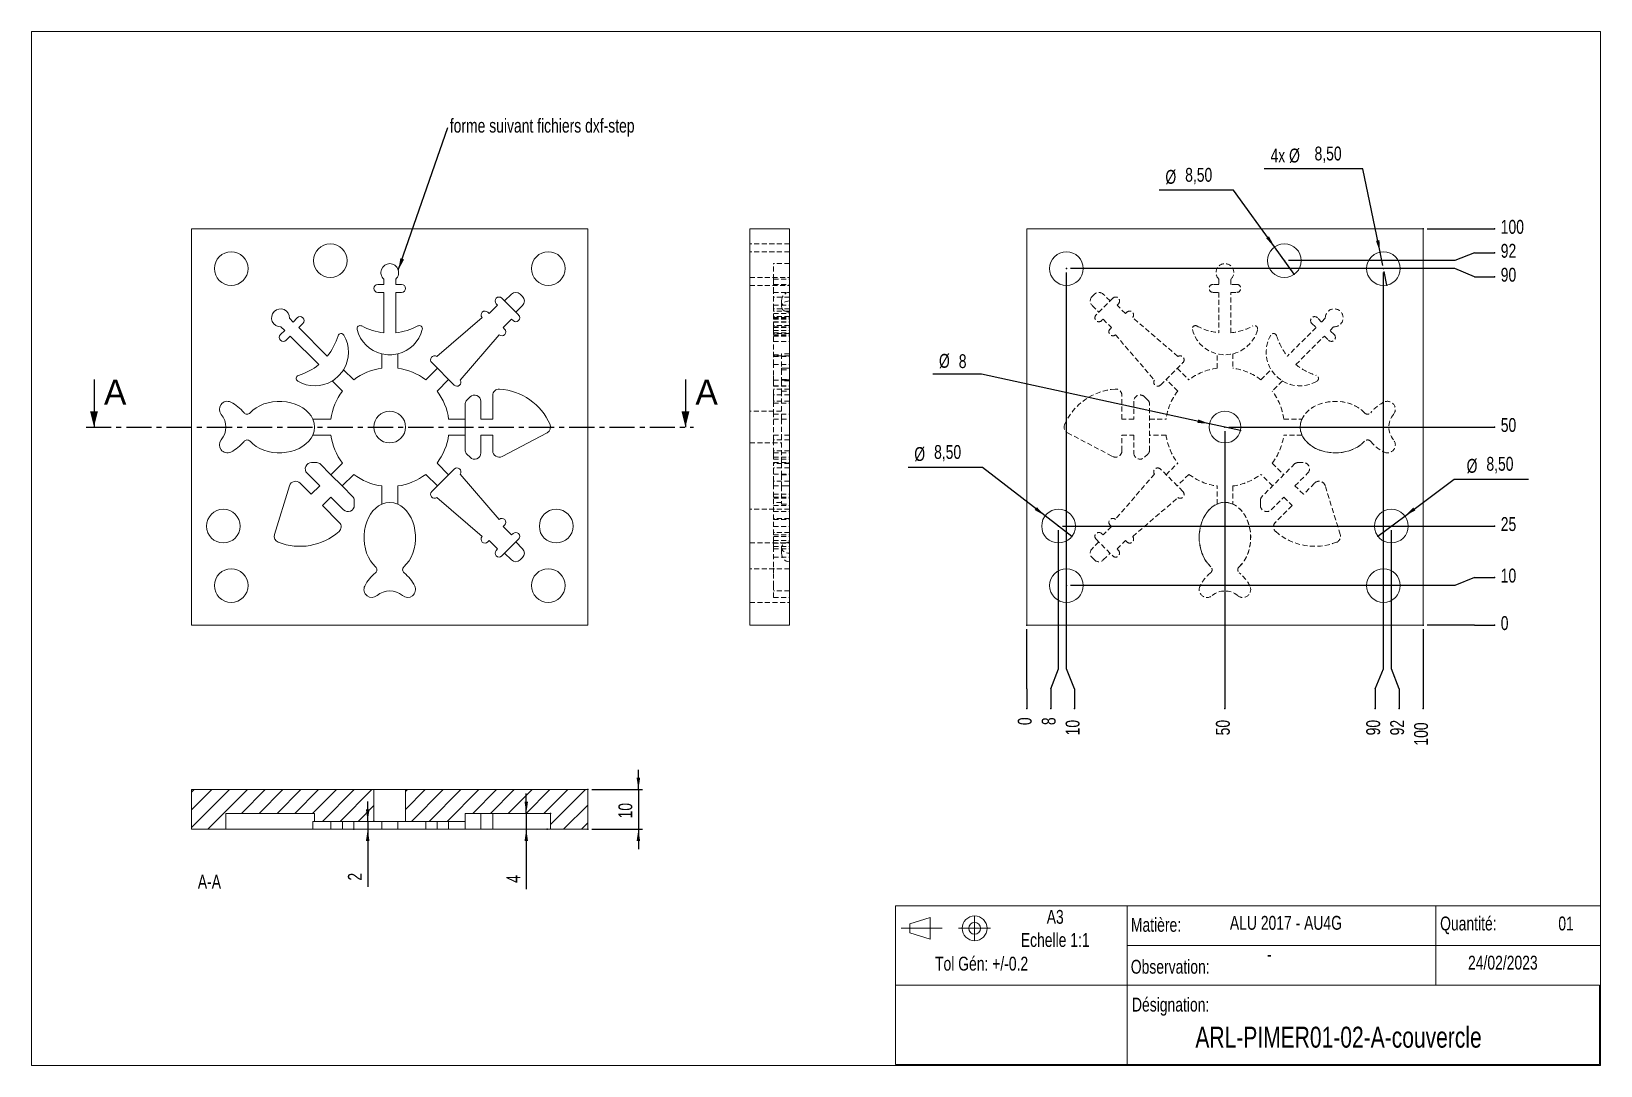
# Model space of a CAD drawing. Extents: x 12 to 408, y 18 to 279.
import ezdxf

# ---------------------------------------------------------------- set-up
doc = ezdxf.new("R2010")
doc.units = 0
doc.header["$MEASUREMENT"] = 0
doc.header["$PDSIZE"] = -1
for name, pattern in [('CENTER', [10.16, 6.35, -1.27, 1.27, -1.27]), ('CENTERX2', [20.32, 12.7, -2.54, 2.54, -2.54]), ('HIDDEN', [1.905, 1.27, -0.635])]:
    doc.linetypes.add(name, pattern=pattern)
doc.styles.add('SLDTEXTSTYLE0', font='txt', dxfattribs={"width": 0.75})
doc.dimstyles.new('SLDDIMSTYLE0', dxfattribs={"dimtxt": 6, "dimasz": 3, "dimexe": 0, "dimexo": 0.0625, "dimgap": 1.5, "dimtad": 0, "dimtih": 1, "dimtoh": 1, "dimdec": 0, "dimzin": 0, "dimdsep": 46, "dimtxsty": 'Standard', "dimsah": 1, "dimcen": 0.09, "dimadec": 0, "dimazin": 0, "dimtfac": 1, "dimtdec": 0, "dimtofl": 0, "dimtmove": 0, "dimatfit": 3, "dimfxl": 1, "dimtolj": 1, "dimtzin": 0, "dimarcsym": 0})
doc.dimstyles.new('SLDDIMSTYLE1', dxfattribs={"dimtxt": 3.5, "dimasz": 3, "dimexe": 1, "dimexo": 0.0625, "dimgap": 0.875, "dimtad": 0, "dimtih": 1, "dimtoh": 1, "dimdec": 0, "dimdsep": 46, "dimtxsty": 'Standard', "dimblk1": 'NONE', "dimblk2": 'NONE', "dimsah": 1, "dimcen": 0.09, "dimclrd": 255, "dimclre": 255, "dimclrt": 255, "dimadec": 0, "dimazin": 0, "dimtfac": 1, "dimtdec": 4, "dimtofl": 0, "dimtmove": 0, "dimatfit": 3, "dimfxl": 1, "dimtolj": 1, "dimtzin": 12, "dimarcsym": 0})
doc.dimstyles.new('SLDDIMSTYLE2', dxfattribs={"dimtxt": 3.5, "dimasz": 3, "dimexe": 1, "dimexo": 0.0625, "dimgap": 0.875, "dimtad": 0, "dimtih": 1, "dimtoh": 1, "dimzin": 12, "dimdsep": 46, "dimtxsty": 'Standard', "dimblk1": 'NONE', "dimblk2": 'NONE', "dimsah": 1, "dimcen": 0.09, "dimclrd": 255, "dimclre": 255, "dimclrt": 255, "dimadec": 0, "dimazin": 0, "dimtfac": 1, "dimtdec": 4, "dimtofl": 0, "dimtmove": 0, "dimatfit": 3, "dimfxl": 1, "dimtolj": 1, "dimtzin": 12, "dimarcsym": 0})
doc.dimstyles.new('SLDDIMSTYLE3', dxfattribs={"dimtxt": 3.5, "dimasz": 3, "dimexe": 1, "dimexo": 0.0625, "dimgap": 0.875, "dimtad": 0, "dimtih": 1, "dimtoh": 1, "dimzin": 12, "dimdsep": 46, "dimtxsty": 'Standard', "dimsah": 1, "dimcen": 0.09, "dimclrd": 255, "dimclre": 255, "dimclrt": 255, "dimadec": 0, "dimazin": 0, "dimtfac": 1, "dimtdec": 4, "dimtmove": 0, "dimatfit": 3, "dimfxl": 1, "dimtolj": 1, "dimtzin": 12, "dimarcsym": 0})
doc.dimstyles.new('SLDDIMSTYLE4', dxfattribs={"dimtxt": 3.5, "dimasz": 3, "dimexe": 1, "dimexo": 0.0625, "dimgap": 0.875, "dimtad": 0, "dimtih": 1, "dimtoh": 1, "dimzin": 12, "dimdsep": 46, "dimtxsty": 'Standard', "dimsah": 1, "dimcen": 0.09, "dimclrd": 255, "dimclre": 255, "dimclrt": 255, "dimadec": 0, "dimazin": 0, "dimtfac": 1, "dimtdec": 4, "dimtofl": 0, "dimtmove": 0, "dimatfit": 3, "dimfxl": 1, "dimtolj": 1, "dimtzin": 12, "dimarcsym": 0})

# ---------------------------------------------------------------- blocks, each defined once
blk = doc.blocks.new('*D0')
for p, q in [((263.2, 118.1), (263.2, 128.14)), ((263.2, 113.1), (263.2, 118.1)), ((263.2, 113.1), (263.2, 108.1))]:
    blk.add_line(p, q)
at = {"color": 7}
for p in [(263.2, 129.14), (263.2, 108.1)]:
    blk.add_point(p, dxfattribs=at)
at = {"color": 7, "insert": (264.47, 103.93), "char_height": 3.5, "attachment_point": 7, "rotation": 90, "style": 'SLDTEXTSTYLE0'}
blk.add_mtext('0', dxfattribs=at)
blk = doc.blocks.new('_NONE')
blk = doc.blocks.new('*D2')
for p, q in [((271.2, 118.1), (271.2, 153.14)), ((269.23, 113.1), (271.2, 118.1)), ((269.23, 113.1), (269.23, 108.1))]:
    blk.add_line(p, q)
at = {"color": 7}
for p in [(271.2, 154.14), (269.23, 108.1)]:
    blk.add_point(p, dxfattribs=at)
at = {"color": 7, "insert": (270.51, 103.93), "char_height": 3.5, "attachment_point": 7, "rotation": 90, "style": 'SLDTEXTSTYLE0'}
blk.add_mtext('8', dxfattribs=at)
blk = doc.blocks.new('*D3')
for p, q in [((273.2, 118.1), (273.2, 218.14)), ((275.27, 113.1), (273.2, 118.1)), ((275.27, 113.1), (275.27, 108.1))]:
    blk.add_line(p, q)
at = {"color": 7}
for p in [(273.2, 219.14), (275.27, 108.1)]:
    blk.add_point(p, dxfattribs=at)
at = {"color": 7, "insert": (276.55, 101.34), "char_height": 3.5, "attachment_point": 7, "rotation": 90, "style": 'SLDTEXTSTYLE0'}
blk.add_mtext('10', dxfattribs=at)
blk = doc.blocks.new('*D4')
for p, q in [((353.2, 118.1), (353.2, 218.14)), ((351.12, 113.1), (353.2, 118.1)), ((351.12, 113.1), (351.12, 108.1))]:
    blk.add_line(p, q)
at = {"color": 7}
for p in [(353.2, 219.14), (351.12, 108.1)]:
    blk.add_point(p, dxfattribs=at)
at = {"color": 7, "insert": (352.4, 101.34), "char_height": 3.5, "attachment_point": 7, "rotation": 90, "style": 'SLDTEXTSTYLE0'}
blk.add_mtext('90', dxfattribs=at)
blk = doc.blocks.new('*D5')
for p, q in [((355.2, 118.1), (355.2, 153.14)), ((357.16, 113.1), (355.2, 118.1)), ((357.16, 113.1), (357.16, 108.1))]:
    blk.add_line(p, q)
at = {"color": 7}
for p in [(355.2, 154.14), (357.16, 108.1)]:
    blk.add_point(p, dxfattribs=at)
at = {"color": 7, "insert": (358.44, 101.34), "char_height": 3.5, "attachment_point": 7, "rotation": 90, "style": 'SLDTEXTSTYLE0'}
blk.add_mtext('92', dxfattribs=at)
blk = doc.blocks.new('*D6')
blk.add_line((363.2, 128.14), (363.2, 108.1))
at = {"color": 7}
for p in [(363.2, 129.14), (363.2, 108.1)]:
    blk.add_point(p, dxfattribs=at)
at = {"color": 7, "insert": (364.47, 98.76), "char_height": 3.5, "attachment_point": 7, "rotation": 90, "style": 'SLDTEXTSTYLE0'}
blk.add_mtext('100', dxfattribs=at)
blk = doc.blocks.new('*D7')
blk.add_line((313.2, 178.14), (313.2, 108.1))
at = {"color": 7}
for p in [(313.2, 179.14), (313.2, 108.1)]:
    blk.add_point(p, dxfattribs=at)
at = {"color": 7, "insert": (314.47, 101.34), "char_height": 3.5, "attachment_point": 7, "rotation": 90, "style": 'SLDTEXTSTYLE0'}
blk.add_mtext('50', dxfattribs=at)
blk = doc.blocks.new('*D8')
for p, q in [((371.21, 129.14), (364.2, 129.14)), ((376.21, 129.14), (371.21, 129.14)), ((376.21, 129.14), (381.21, 129.14))]:
    blk.add_line(p, q)
at = {"color": 7}
for p in [(363.2, 129.14), (381.21, 129.14)]:
    blk.add_point(p, dxfattribs=at)
at = {"color": 7, "insert": (382.8, 127.87), "char_height": 3.5, "attachment_point": 7, "style": 'SLDTEXTSTYLE0'}
blk.add_mtext('0', dxfattribs=at)
blk = doc.blocks.new('*D9')
for p, q in [((371.21, 139.14), (274.2, 139.14)), ((376.21, 141.15), (371.21, 139.14)), ((376.21, 141.15), (381.21, 141.15))]:
    blk.add_line(p, q)
at = {"color": 7}
for p in [(273.2, 139.14), (381.21, 141.15)]:
    blk.add_point(p, dxfattribs=at)
at = {"color": 7, "insert": (382.8, 139.87), "char_height": 3.5, "attachment_point": 7, "style": 'SLDTEXTSTYLE0'}
blk.add_mtext('10', dxfattribs=at)
blk = doc.blocks.new('*D10')
blk.add_line((272.2, 154.14), (381.21, 154.14))
at = {"color": 7}
for p in [(271.2, 154.14), (381.21, 154.14)]:
    blk.add_point(p, dxfattribs=at)
at = {"color": 7, "insert": (382.8, 152.87), "char_height": 3.5, "attachment_point": 7, "style": 'SLDTEXTSTYLE0'}
blk.add_mtext('25', dxfattribs=at)
blk = doc.blocks.new('*D11')
for p, q in [((371.21, 219.14), (274.2, 219.14)), ((376.21, 217.07), (371.21, 219.14)), ((376.21, 217.07), (381.21, 217.07))]:
    blk.add_line(p, q)
at = {"color": 7}
for p in [(273.2, 219.14), (381.21, 217.07)]:
    blk.add_point(p, dxfattribs=at)
at = {"color": 7, "insert": (382.8, 215.79), "char_height": 3.5, "attachment_point": 7, "style": 'SLDTEXTSTYLE0'}
blk.add_mtext('90', dxfattribs=at)
blk = doc.blocks.new('*D12')
blk.add_line((364.2, 229.14), (381.21, 229.14))
at = {"color": 7}
for p in [(363.2, 229.14), (381.21, 229.14)]:
    blk.add_point(p, dxfattribs=at)
at = {"color": 7, "insert": (382.8, 227.87), "char_height": 3.5, "attachment_point": 7, "style": 'SLDTEXTSTYLE0'}
blk.add_mtext('100', dxfattribs=at)
blk = doc.blocks.new('*D13')
for p, q in [((376.21, 223.1), (371.21, 221.14)), ((376.21, 223.1), (381.21, 223.1)), ((371.21, 221.14), (329.2, 221.14))]:
    blk.add_line(p, q)
at = {"color": 7}
for p in [(381.21, 223.1), (328.2, 221.14)]:
    blk.add_point(p, dxfattribs=at)
at = {"color": 7, "insert": (382.8, 221.83), "char_height": 3.5, "attachment_point": 7, "style": 'SLDTEXTSTYLE0'}
blk.add_mtext('92', dxfattribs=at)
blk = doc.blocks.new('*D14')
blk.add_line((314.2, 179.14), (381.21, 179.14))
at = {"color": 7}
for p in [(313.2, 179.14), (381.21, 179.14)]:
    blk.add_point(p, dxfattribs=at)
at = {"color": 7, "insert": (382.8, 177.87), "char_height": 3.5, "attachment_point": 7, "style": 'SLDTEXTSTYLE0'}
blk.add_mtext('50', dxfattribs=at)
blk = doc.blocks.new('*D15')
for p, q in [((251.8, 192.47), (239.45, 192.47)), ((309.29, 179.99), (251.8, 192.47)), ((317.11, 178.29), (309.29, 179.99))]:
    blk.add_line(p, q)
at = {"color": 7}
for p in [(309.29, 179.99), (317.11, 178.29)]:
    blk.add_point(p, dxfattribs=at)
at = {"color": 255}
blk.add_solid([(309.29, 179.99), (306.45, 181.07), (306.26, 180.19)], dxfattribs=at)
at = {"color": 7, "char_height": 3.5, "attachment_point": 7, "style": 'SLDTEXTSTYLE0'}
for s, insert in [('%%c', (241.04, 193.97)), ('8', (246.03, 193.97))]:
    blk.add_mtext(s, dxfattribs=dict(at, insert=insert))
blk = doc.blocks.new('*D16')
for p, q in [((348.03, 244.28), (323.11, 244.28)), ((352.34, 223.31), (348.03, 244.28)), ((353.04, 219.89), (352.34, 223.31)), ((354.05, 214.98), (353.35, 218.4))]:
    blk.add_line(p, q)
at = {"color": 7}
for p in [(352.34, 223.31), (354.05, 214.98)]:
    blk.add_point(p, dxfattribs=at)
at = {"color": 255}
blk.add_solid([(352.34, 223.31), (352.18, 226.33), (351.3, 226.15)], dxfattribs=at)
at = {"color": 7, "char_height": 3.5, "attachment_point": 7, "style": 'SLDTEXTSTYLE0'}
for s, insert in [('4x %%c', (324.7, 245.78)), ('8,50', (335.81, 245.78))]:
    blk.add_mtext(s, dxfattribs=dict(at, insert=insert))
blk = doc.blocks.new('*D17')
for p, q in [((315.38, 238.9), (296.58, 238.9)), ((325.71, 224.59), (315.38, 238.9)), ((330.68, 217.7), (325.71, 224.59))]:
    blk.add_line(p, q)
at = {"color": 7}
for p in [(325.71, 224.59), (330.68, 217.7)]:
    blk.add_point(p, dxfattribs=at)
at = {"color": 255}
blk.add_solid([(325.71, 224.59), (324.32, 227.28), (323.59, 226.76)], dxfattribs=at)
at = {"color": 7, "char_height": 3.5, "attachment_point": 7, "style": 'SLDTEXTSTYLE0'}
for s, insert in [('%%c', (298.17, 240.4)), ('8,50', (303.16, 240.4))]:
    blk.add_mtext(s, dxfattribs=dict(at, insert=insert))
blk = doc.blocks.new('*D18')
for p, q in [((252.02, 168.96), (233.22, 168.96)), ((267.84, 156.74), (252.02, 168.96)), ((274.56, 151.54), (267.84, 156.74))]:
    blk.add_line(p, q)
at = {"color": 7}
for p in [(267.84, 156.74), (274.56, 151.54)]:
    blk.add_point(p, dxfattribs=at)
at = {"color": 255}
blk.add_solid([(267.84, 156.74), (265.74, 158.93), (265.19, 158.22)], dxfattribs=at)
at = {"color": 7, "char_height": 3.5, "attachment_point": 7, "style": 'SLDTEXTSTYLE0'}
for s, insert in [('8,50', (239.8, 170.46)), ('%%c', (234.8, 170.46))]:
    blk.add_mtext(s, dxfattribs=dict(at, insert=insert))
blk = doc.blocks.new('*D19')
for p, q in [((358.6, 156.69), (371.01, 165.97)), ((371.01, 165.97), (389.82, 165.97)), ((351.79, 151.6), (358.6, 156.69))]:
    blk.add_line(p, q)
at = {"color": 7}
for p in [(358.6, 156.69), (351.79, 151.6)]:
    blk.add_point(p, dxfattribs=at)
at = {"color": 255}
blk.add_solid([(358.6, 156.69), (361.27, 158.13), (360.73, 158.85)], dxfattribs=at)
at = {"color": 7, "char_height": 3.5, "attachment_point": 7, "style": 'SLDTEXTSTYLE0'}
for s, insert in [('%%c', (374.19, 167.47)), ('8,50', (379.18, 167.47))]:
    blk.add_mtext(s, dxfattribs=dict(at, insert=insert))
blk = doc.blocks.new('*D20')
for p, q in [((165.18, 87.65), (165.18, 92.65)), ((153.43, 87.65), (166.18, 87.65)), ((165.18, 87.65), (165.18, 77.65)), ((153.43, 77.65), (166.18, 77.65)), ((165.18, 77.65), (165.18, 72.65))]:
    blk.add_line(p, q)
at = {"color": 7}
for p in [(152.43, 87.65), (152.43, 77.65)]:
    blk.add_point(p, dxfattribs=at)
at = {"color": 255}
for points in [[(165.18, 87.65), (165.63, 90.65), (164.73, 90.65)], [(165.18, 77.65), (164.73, 74.65), (165.63, 74.65)]]:
    blk.add_solid(points, dxfattribs=at)
at = {"color": 7, "insert": (163.68, 80.38), "char_height": 3.5, "attachment_point": 7, "rotation": 90, "style": 'SLDTEXTSTYLE0'}
blk.add_mtext('10', dxfattribs=at)
blk = doc.blocks.new('*D21')
for p, q in [((136.89, 81.65), (136.89, 86.65)), ((136.89, 81.65), (136.89, 77.65)), ((136.89, 77.65), (136.89, 62.54))]:
    blk.add_line(p, q)
at = {"color": 7}
for p in [(143.03, 81.65), (142.18, 77.65)]:
    blk.add_point(p, dxfattribs=at)
at = {"color": 255}
for points in [[(136.89, 81.65), (137.34, 84.65), (136.44, 84.65)], [(136.89, 77.65), (136.44, 74.65), (137.34, 74.65)]]:
    blk.add_solid(points, dxfattribs=at)
at = {"color": 7, "insert": (135.39, 64.13), "char_height": 3.5, "attachment_point": 7, "rotation": 90, "style": 'SLDTEXTSTYLE0'}
blk.add_mtext('4', dxfattribs=at)
blk = doc.blocks.new('*D22')
for p, q in [((96.87, 79.65), (96.87, 84.65)), ((96.87, 79.65), (96.87, 77.65)), ((96.87, 77.65), (96.87, 63.1))]:
    blk.add_line(p, q)
at = {"color": 7}
for p in [(98.43, 79.65), (93.34, 77.65)]:
    blk.add_point(p, dxfattribs=at)
at = {"color": 255}
for points in [[(96.87, 79.65), (97.32, 82.65), (96.42, 82.65)], [(96.87, 77.65), (96.42, 74.65), (97.32, 74.65)]]:
    blk.add_solid(points, dxfattribs=at)
at = {"color": 7, "insert": (95.37, 64.69), "char_height": 3.5, "attachment_point": 7, "rotation": 90, "style": 'SLDTEXTSTYLE0'}
blk.add_mtext('2', dxfattribs=at)

msp = doc.modelspace()

# ---------------------------------------------------------------- linework, layer by layer
at = {"color": 7, "linetype": 'Continuous', "lineweight": 0}
for p, q in [((12, 279), (408, 279)), ((12, 279), (12, 18)), ((408, 279), (408, 18)), ((53.042, 87.647), (52.433, 87.039)), ((57.532, 87.647), (52.433, 82.549)), ((62.022, 87.647), (52.433, 78.059)), ((66.512, 87.647), (56.512, 77.647)), ((71.002, 87.647), (65.002, 81.647)), ((75.492, 87.647), (69.492, 81.647)), ((79.982, 87.647), (73.982, 81.647)), ((84.472, 87.647), (78.472, 81.647)), ((88.963, 87.647), (82.963, 81.647)), ((93.453, 87.647), (85.453, 79.647)), ((97.943, 87.647), (89.943, 79.647)), ((106.923, 87.647), (106.433, 87.157)), ((111.413, 87.647), (106.433, 82.667)), ((115.903, 87.647), (107.903, 79.647)), ((120.394, 87.647), (112.394, 79.647)), ((124.884, 87.647), (116.884, 79.647)), ((129.374, 87.647), (123.374, 81.647)), ((133.864, 87.647), (127.864, 81.647)), ((138.354, 87.647), (132.354, 81.647)), ((142.844, 87.647), (136.844, 81.647)), ((147.334, 87.647), (141.334, 81.647)), ((151.824, 87.647), (143.033, 78.856)), ((98.433, 83.647), (94.433, 79.647)), ((152.433, 83.766), (146.315, 77.647)), ((121.433, 79.707), (121.374, 79.647)), ((152.433, 79.276), (150.805, 77.647)), ((61.071, 77.716), (61.002, 77.647)), ((408, 58.307), (230.084, 58.307)), ((288.524, 58.307), (230.084, 58.307)), ((230.084, 18.252), (230.084, 58.307)), ((288.524, 18.252), (288.524, 58.307)), ((366.409, 58.307), (366.409, 38.28)), ((233.716, 53.793), (238.785, 55.359)), ((233.716, 51.497), (233.716, 53.793)), ((238.785, 49.93), (233.716, 51.497)), ((238.785, 55.359), (238.785, 49.93)), ((366.409, 48.293), (288.524, 48.293)), ((366.409, 48.293), (408, 48.293)), ((288.524, 38.28), (230.084, 38.28)), ((407.749, 38.28), (288.524, 38.28)), ((288.524, 18.252), (288.524, 38.28)), ((407.749, 18.252), (407.749, 38.28)), ((12, 18), (408, 18)), ((230.084, 18.252), (407.749, 18.252)), ((288.524, 18.252), (230.084, 18.252)), ((407.749, 18.252), (288.524, 18.252))]:
    msp.add_line(p, q, dxfattribs=at)
at = {"color": 7, "linetype": 'Continuous', "lineweight": 15}
for p, q in [((152.433, 229.142), (52.433, 229.142)), ((52.433, 229.142), (52.433, 129.142)), ((152.433, 129.142), (152.433, 229.142)), ((193.301, 229.142), (193.301, 129.142)), ((203.301, 229.142), (193.301, 229.142)), ((203.301, 229.142), (203.301, 129.142)), ((263.198, 129.142), (263.198, 229.142)), ((263.198, 229.142), (363.198, 229.142)), ((363.198, 229.142), (363.198, 129.142)), ((99.433, 215.142), (100.933, 215.142)), ((100.933, 215.142), (100.933, 216.465)), ((103.933, 216.465), (103.933, 215.142)), ((103.933, 215.142), (105.433, 215.142)), ((100.933, 213.142), (99.433, 213.142)), ((100.933, 202.955), (100.933, 213.142)), ((103.933, 213.142), (103.933, 202.955)), ((105.433, 213.142), (103.933, 213.142)), ((127.535, 207.78), (129.657, 209.901)), ((129.657, 209.901), (129.303, 210.255)), ((130.717, 211.669), (131.424, 210.962)), ((131.424, 210.962), (133.121, 212.659)), ((131.424, 210.962), (132.839, 209.548)), ((135.384, 212.659), (135.95, 212.093)), ((77.102, 206.594), (78.038, 205.659)), ((78.038, 205.659), (79.098, 206.719)), ((114.298, 196.947), (125.717, 206.774)), ((127.182, 208.134), (127.535, 207.78)), ((133.192, 206.366), (131.071, 204.245)), ((132.839, 209.548), (134.253, 208.134)), ((133.546, 206.012), (133.192, 206.366)), ((135.95, 209.831), (134.253, 208.134)), ((134.253, 208.134), (134.96, 207.427)), ((74.856, 202.477), (75.917, 203.537)), ((75.917, 203.537), (74.981, 204.473)), ((77.331, 202.123), (76.27, 201.063)), ((84.534, 194.919), (77.331, 202.123)), ((80.513, 205.305), (79.452, 204.245)), ((79.452, 204.245), (86.656, 197.041)), ((130.065, 202.426), (120.238, 191.007)), ((131.071, 204.245), (131.424, 203.891)), ((100.433, 197.631), (100.433, 194.008)), ((104.433, 194.008), (104.433, 197.631)), ((114.454, 193.991), (113.04, 195.406)), ((87.945, 190.801), (90.507, 188.24)), ((93.335, 191.068), (90.774, 193.63)), ((114.454, 193.991), (111.531, 191.068)), ((114.359, 188.24), (117.282, 191.163)), ((117.282, 191.163), (114.454, 193.991)), ((118.696, 189.749), (117.282, 191.163)), ((121.902, 185.974), (122.702, 186.774)), ((128.433, 181.142), (128.433, 187.142)), ((121.433, 185.142), (121.461, 185.142)), ((121.433, 181.142), (121.433, 185.142)), ((125.433, 185.642), (125.433, 181.142)), ((87.567, 181.142), (83.003, 181.142)), ((121.433, 181.142), (117.299, 181.142)), ((121.433, 177.142), (121.433, 181.142)), ((125.433, 181.142), (128.433, 181.142)), ((83.003, 177.142), (87.567, 177.142)), ((117.299, 177.142), (121.433, 177.142)), ((121.433, 173.142), (121.433, 177.142)), ((125.433, 177.142), (125.433, 172.642)), ((128.433, 177.142), (125.433, 177.142)), ((128.433, 173.142), (128.433, 177.142)), ((142.178, 177.726), (130.778, 171.726)), ((121.461, 173.142), (121.433, 173.142)), ((122.702, 171.511), (121.902, 172.311)), ((84.755, 164.293), (81.573, 167.475)), ((82.705, 170.206), (83.836, 170.206)), ((84.735, 169.93), (84.755, 169.95)), ((84.755, 169.95), (87.584, 167.121)), ((90.507, 170.045), (87.584, 167.121)), ((87.584, 167.121), (90.412, 164.293)), ((90.412, 164.293), (93.335, 167.216)), ((111.531, 167.216), (114.454, 164.293)), ((117.282, 167.121), (114.359, 170.045)), ((114.454, 164.293), (117.282, 167.121)), ((117.282, 167.121), (118.696, 168.536)), ((120.238, 167.277), (130.065, 155.859)), ((73.328, 152.039), (77.146, 164.343)), ((79.806, 165), (82.634, 162.172)), ((82.634, 162.172), (84.755, 164.293)), ((90.412, 164.293), (93.241, 161.465)), ((100.433, 164.276), (100.433, 159.712)), ((104.433, 159.712), (104.433, 164.276)), ((113.04, 162.879), (114.454, 164.293)), ((87.584, 161.465), (85.462, 159.343)), ((85.462, 159.343), (89.705, 155.101)), ((90.766, 158.283), (87.584, 161.465)), ((93.241, 161.465), (93.221, 161.445)), ((93.497, 160.545), (93.497, 159.414)), ((125.717, 151.51), (114.298, 161.337)), ((127.535, 150.504), (127.182, 150.151)), ((129.657, 148.383), (127.535, 150.504)), ((131.424, 154.394), (131.071, 154.04)), ((131.071, 154.04), (133.192, 151.919)), ((133.192, 151.919), (133.546, 152.272)), ((134.96, 150.858), (134.253, 150.151)), ((129.303, 148.03), (129.657, 148.383)), ((131.424, 147.322), (130.717, 146.615)), ((132.839, 148.737), (131.424, 147.322)), ((133.121, 145.625), (131.424, 147.322)), ((134.253, 150.151), (132.839, 148.737)), ((134.253, 150.151), (135.95, 148.454)), ((135.95, 146.191), (135.384, 145.625)), ((52.433, 129.142), (152.433, 129.142)), ((203.301, 129.142), (193.301, 129.142)), ((363.198, 129.142), (263.198, 129.142)), ((52.433, 87.647), (52.433, 77.647)), ((98.433, 87.647), (52.433, 87.647)), ((98.433, 79.647), (98.433, 87.647)), ((106.433, 87.647), (98.433, 87.647)), ((106.433, 87.647), (106.433, 79.647)), ((152.433, 87.647), (106.433, 87.647)), ((152.433, 77.647), (152.433, 87.647)), ((61.071, 81.647), (83.433, 81.647)), ((61.071, 81.647), (61.071, 77.647)), ((83.003, 77.647), (83.003, 79.647)), ((83.433, 79.647), (83.003, 79.647)), ((83.433, 79.647), (83.433, 81.647)), ((98.433, 79.647), (83.433, 79.647)), ((87.567, 79.647), (87.567, 77.647)), ((90.507, 77.647), (90.507, 79.647)), ((93.335, 79.647), (93.335, 77.647)), ((98.433, 79.647), (106.433, 79.647)), ((100.433, 77.647), (100.433, 79.647)), ((104.433, 79.647), (104.433, 77.647)), ((121.433, 79.647), (106.433, 79.647)), ((111.531, 77.647), (111.531, 79.647)), ((114.359, 79.647), (114.359, 77.647)), ((117.299, 77.647), (117.299, 79.647)), ((143.033, 81.647), (121.433, 81.647)), ((121.433, 81.647), (121.433, 79.647)), ((121.433, 79.647), (121.433, 77.647)), ((121.461, 77.647), (121.461, 81.647)), ((125.433, 81.647), (125.433, 77.647)), ((128.433, 81.647), (128.433, 77.647)), ((143.033, 77.647), (143.033, 81.647)), ((61.071, 77.647), (52.433, 77.647)), ((62.322, 77.647), (61.071, 77.647)), ((65.655, 77.647), (62.322, 77.647)), ((67.177, 77.647), (65.655, 77.647)), ((83.003, 77.647), (67.177, 77.647)), ((83.003, 77.647), (87.567, 77.647)), ((87.567, 77.647), (90.507, 77.647)), ((90.507, 77.647), (93.335, 77.647)), ((93.335, 77.647), (100.433, 77.647)), ((104.433, 77.647), (100.433, 77.647)), ((104.433, 77.647), (111.531, 77.647)), ((111.531, 77.647), (114.359, 77.647)), ((114.359, 77.647), (117.299, 77.647)), ((117.299, 77.647), (121.433, 77.647)), ((121.461, 77.647), (121.433, 77.647)), ((121.902, 77.647), (121.461, 77.647)), ((122.702, 77.647), (121.902, 77.647)), ((125.433, 77.647), (122.702, 77.647)), ((128.433, 77.647), (125.433, 77.647)), ((130.778, 77.647), (128.433, 77.647)), ((142.178, 77.647), (130.778, 77.647)), ((143.033, 77.647), (142.178, 77.647)), ((152.433, 77.647), (143.033, 77.647))]:
    msp.add_line(p, q, dxfattribs=at)
at = {"color": 9, "linetype": 'HIDDEN', "lineweight": 0}
for p, q in [((203.301, 225.392), (193.301, 225.392)), ((203.301, 223.392), (193.301, 223.392)), ((199.301, 216.465), (199.301, 220.392)), ((203.301, 220.392), (199.301, 220.392)), ((193.301, 216.892), (203.301, 216.892)), ((193.301, 214.892), (203.301, 214.892)), ((199.301, 216.465), (203.301, 216.465)), ((199.301, 216.465), (203.301, 216.465)), ((199.301, 215.142), (199.301, 216.465)), ((199.301, 215.142), (203.301, 215.142)), ((199.301, 213.142), (199.301, 215.142)), ((311.698, 215.142), (310.198, 215.142)), ((311.698, 216.465), (311.698, 215.142)), ((314.698, 215.142), (314.698, 216.465)), ((316.198, 215.142), (314.698, 215.142)), ((199.301, 213.142), (203.301, 213.142)), ((199.301, 208.969), (199.301, 213.142)), ((203.301, 211.962), (199.301, 211.962)), ((199.301, 209.901), (203.301, 209.901)), ((201.301, 210.962), (201.301, 209.548)), ((280.246, 212.659), (279.681, 212.093)), ((284.913, 211.669), (280.671, 207.427)), ((284.206, 210.962), (282.509, 212.659)), ((285.974, 209.901), (286.328, 210.255)), ((288.095, 207.78), (285.974, 209.901)), ((310.198, 213.142), (311.698, 213.142)), ((311.698, 213.142), (311.698, 202.955)), ((314.698, 202.955), (314.698, 213.142)), ((314.698, 213.142), (316.198, 213.142)), ((199.301, 204.469), (199.301, 208.969)), ((203.301, 208.969), (199.301, 208.969)), ((203.301, 208.427), (199.301, 208.427)), ((199.301, 207.78), (203.301, 207.78)), ((203.301, 207.012), (199.301, 207.012)), ((199.301, 206.774), (203.301, 206.774)), ((199.301, 206.594), (203.301, 206.594)), ((199.301, 206.366), (203.301, 206.366)), ((279.681, 209.831), (281.378, 208.134)), ((282.085, 206.012), (282.438, 206.366)), ((282.438, 206.366), (284.56, 204.245)), ((288.449, 208.134), (288.095, 207.78)), ((301.333, 196.947), (289.914, 206.774)), ((337.593, 205.659), (336.532, 206.719)), ((338.528, 206.594), (337.593, 205.659)), ((199.301, 205.719), (203.301, 205.719)), ((199.301, 205.659), (203.301, 205.659)), ((203.301, 204.746), (199.301, 204.746)), ((199.301, 204.473), (203.301, 204.473)), ((199.301, 203.537), (199.301, 204.469)), ((199.301, 204.469), (203.301, 204.469)), ((199.301, 204.245), (203.301, 204.245)), ((199.301, 202.477), (199.301, 203.537)), ((199.301, 203.537), (203.301, 203.537)), ((199.301, 202.955), (203.301, 202.955)), ((203.301, 202.749), (199.301, 202.749)), ((199.301, 200.77), (199.301, 202.477)), ((199.301, 202.426), (203.301, 202.426)), ((199.301, 202.184), (203.301, 202.184)), ((199.301, 202.123), (203.301, 202.123)), ((284.56, 204.245), (284.206, 203.891)), ((285.566, 202.426), (295.393, 191.007)), ((336.179, 204.245), (328.975, 197.041)), ((331.096, 194.919), (338.3, 202.123)), ((335.118, 205.305), (336.179, 204.245)), ((338.3, 202.123), (339.361, 201.063)), ((339.714, 203.537), (340.65, 204.473)), ((340.775, 202.477), (339.714, 203.537)), ((199.301, 194.919), (199.301, 200.77)), ((199.301, 200.77), (203.301, 200.77)), ((199.301, 197.392), (201.301, 197.392)), ((203.301, 197.113), (199.301, 197.113)), ((199.301, 197.041), (203.301, 197.041)), ((199.301, 196.947), (203.301, 196.947)), ((199.301, 194.919), (203.301, 194.919)), ((199.301, 192.179), (199.301, 194.919)), ((203.301, 197.631), (201.301, 197.631)), ((201.301, 197.631), (201.301, 194.008)), ((296.934, 189.749), (302.591, 195.406)), ((311.198, 194.008), (311.198, 197.631)), ((315.198, 197.631), (315.198, 194.008)), ((199.301, 190.723), (199.301, 192.179)), ((199.301, 191.007), (203.301, 191.007)), ((199.301, 189.557), (199.301, 190.723)), ((201.301, 194.008), (201.301, 193.63)), ((201.301, 194.008), (203.301, 194.008)), ((203.301, 193.991), (201.301, 193.991)), ((201.301, 193.63), (203.301, 193.63)), ((201.301, 193.63), (201.301, 190.801)), ((201.301, 191.163), (203.301, 191.163)), ((203.301, 191.068), (201.301, 191.068)), ((203.301, 190.801), (201.301, 190.801)), ((201.301, 190.801), (201.301, 188.24)), ((301.272, 188.24), (298.348, 191.163)), ((301.177, 193.991), (304.1, 191.068)), ((322.295, 191.068), (324.857, 193.63)), ((327.685, 190.801), (325.124, 188.24)), ((199.301, 189.456), (199.301, 189.557)), ((199.301, 189.557), (203.301, 189.557)), ((199.301, 189.456), (203.301, 189.456)), ((199.301, 187.242), (199.301, 188.742)), ((203.301, 188.742), (199.301, 188.742)), ((199.301, 186.774), (199.301, 187.242)), ((203.301, 187.242), (199.301, 187.242)), ((199.301, 185.974), (199.301, 186.774)), ((201.301, 188.24), (201.301, 181.142)), ((201.301, 188.24), (203.301, 188.24)), ((287.198, 181.142), (287.198, 187.142)), ((293.729, 185.974), (292.929, 186.774)), ((201.301, 183.142), (193.301, 183.142)), ((199.301, 185.642), (199.301, 185.974)), ((199.301, 182.357), (199.301, 185.642)), ((203.301, 185.642), (199.301, 185.642)), ((199.301, 185.142), (203.301, 185.142)), ((199.301, 182.39), (203.301, 182.39)), ((199.301, 175.928), (199.301, 182.357)), ((290.198, 185.642), (290.198, 181.142)), ((294.169, 185.142), (294.198, 185.142)), ((294.198, 173.142), (294.198, 185.142)), ((199.301, 181.142), (201.301, 181.142)), ((201.301, 181.142), (203.301, 181.142)), ((201.301, 181.142), (201.301, 177.142)), ((290.198, 181.142), (287.198, 181.142)), ((294.198, 181.142), (298.332, 181.142)), ((328.064, 181.142), (332.627, 181.142)), ((193.301, 175.142), (201.301, 175.142)), ((199.301, 177.142), (201.301, 177.142)), ((199.301, 172.642), (199.301, 175.928)), ((203.301, 175.894), (199.301, 175.894)), ((203.301, 177.142), (201.301, 177.142)), ((201.301, 177.142), (201.301, 170.045)), ((273.452, 177.726), (284.852, 171.726)), ((287.198, 177.142), (290.198, 177.142)), ((287.198, 173.142), (287.198, 177.142)), ((290.198, 177.142), (290.198, 172.642)), ((298.332, 177.142), (294.198, 177.142)), ((332.627, 177.142), (328.064, 177.142)), ((203.301, 173.142), (199.301, 173.142)), ((199.301, 172.311), (199.301, 172.642)), ((199.301, 172.642), (203.301, 172.642)), ((199.301, 171.511), (199.301, 172.311)), ((199.301, 171.542), (203.301, 171.542)), ((199.301, 171.042), (199.301, 171.511)), ((199.301, 171.042), (203.301, 171.042)), ((292.929, 171.511), (293.729, 172.311)), ((294.169, 173.142), (294.198, 173.142)), ((199.301, 170.206), (203.301, 170.206)), ((199.301, 167.475), (199.301, 170.206)), ((203.301, 169.95), (199.301, 169.95)), ((203.301, 169.93), (199.301, 169.93)), ((203.301, 168.829), (199.301, 168.829)), ((199.301, 165.469), (199.301, 167.475)), ((199.301, 167.277), (203.301, 167.277)), ((203.301, 170.045), (201.301, 170.045)), ((201.301, 170.045), (201.301, 167.121)), ((201.301, 167.216), (203.301, 167.216)), ((201.301, 167.121), (203.301, 167.121)), ((201.301, 167.121), (201.301, 164.293)), ((295.393, 167.277), (285.566, 155.859)), ((302.591, 162.879), (296.934, 168.536)), ((298.348, 167.121), (301.272, 170.045)), ((304.1, 167.216), (301.177, 164.293)), ((325.218, 164.293), (322.295, 167.216)), ((330.875, 169.95), (322.39, 161.465)), ((325.124, 170.045), (328.047, 167.121)), ((330.895, 169.93), (330.875, 169.95)), ((330.875, 164.293), (334.057, 167.475)), ((332.926, 170.206), (331.795, 170.206)), ((199.301, 164.343), (199.301, 165.469)), ((203.301, 165.469), (199.301, 165.469)), ((199.301, 152.039), (199.301, 164.343)), ((199.301, 164.293), (203.301, 164.293)), ((201.301, 164.293), (201.301, 164.276)), ((203.301, 164.276), (201.301, 164.276)), ((201.301, 164.276), (201.301, 159.712)), ((311.198, 159.712), (311.198, 164.276)), ((315.198, 164.276), (315.198, 159.712)), ((332.997, 162.172), (330.875, 164.293)), ((335.825, 165), (332.997, 162.172)), ((342.303, 152.039), (338.485, 164.343)), ((199.301, 162.172), (203.301, 162.172)), ((199.301, 161.465), (203.301, 161.465)), ((199.301, 161.445), (203.301, 161.445)), ((199.301, 161.337), (203.301, 161.337)), ((199.301, 161.172), (203.301, 161.172)), ((201.301, 160.142), (199.301, 160.142)), ((199.301, 159.343), (203.301, 159.343)), ((201.301, 159.712), (203.301, 159.712)), ((289.914, 151.51), (301.333, 161.337)), ((322.134, 160.545), (322.134, 159.414)), ((322.41, 161.445), (322.39, 161.465)), ((324.865, 158.283), (328.047, 161.465)), ((330.168, 159.343), (325.926, 155.101)), ((328.047, 161.465), (330.168, 159.343)), ((203.301, 158.392), (193.301, 158.392)), ((199.301, 157.814), (203.301, 157.814)), ((203.301, 156.101), (199.301, 156.101)), ((199.301, 155.859), (203.301, 155.859)), ((199.301, 154.04), (203.301, 154.04)), ((203.301, 152.565), (199.301, 152.565)), ((199.301, 150.075), (199.301, 152.039)), ((199.301, 151.919), (203.301, 151.919)), ((199.301, 151.51), (203.301, 151.51)), ((199.301, 150.504), (203.301, 150.504)), ((280.671, 150.858), (284.913, 146.615)), ((282.438, 151.919), (282.085, 152.272)), ((284.56, 154.04), (282.438, 151.919)), ((284.206, 154.394), (284.56, 154.04)), ((285.974, 148.383), (288.095, 150.504)), ((288.095, 150.504), (288.449, 150.151)), ((193.301, 149.892), (203.301, 149.892)), ((199.301, 149.044), (199.301, 150.075)), ((199.301, 149.858), (203.301, 149.858)), ((199.301, 143.886), (199.301, 149.044)), ((199.301, 149.044), (203.301, 149.044)), ((199.301, 148.383), (203.301, 148.383)), ((201.301, 147.322), (201.301, 148.737)), ((281.378, 150.151), (279.681, 148.454)), ((282.509, 145.625), (284.206, 147.322)), ((286.328, 148.03), (285.974, 148.383)), ((203.301, 143.392), (193.301, 143.392)), ((199.301, 146.322), (203.301, 146.322)), ((199.301, 142.365), (199.301, 143.886)), ((279.681, 146.191), (280.246, 145.625)), ((199.301, 139.031), (199.301, 142.365)), ((199.301, 136.142), (199.301, 139.031)), ((193.301, 134.892), (203.301, 134.892)), ((203.301, 137.78), (199.301, 137.78)), ((199.301, 136.142), (203.301, 136.142))]:
    msp.add_line(p, q, dxfattribs=at)
at = {"color": 7, "linetype": 'Continuous'}
for p, q in [((27.805, 191.142), (27.805, 179.142)), ((177.061, 191.142), (177.061, 179.142))]:
    msp.add_line(p, q, dxfattribs=at)
at = {"color": 7, "linetype": 'CENTER'}
msp.add_line((25.805, 179.142), (179.061, 179.142), dxfattribs=at)
at = {"color": 7, "linetype": 'CENTERX2', "lineweight": 0}
for p, q in [((250.029, 55.657), (250.029, 49.632)), ((231.503, 52.645), (241.826, 52.645)), ((254.065, 52.645), (245.993, 52.645))]:
    msp.add_line(p, q, dxfattribs=at)
at = {"color": 9, "linetype": 'HIDDEN', "lineweight": 0, "flags": 128}
for points in [[(203.301, 213.128), (202.835, 213.069), (202.398, 212.899), (202.025, 212.637), (201.722, 212.3), (201.492, 211.896), (201.347, 211.431), (201.301, 210.962)], [(203.301, 210.962), (202.91, 210.935), (202.535, 210.854), (202.189, 210.724), (201.886, 210.548), (201.638, 210.334), (201.453, 210.089), (201.339, 209.824), (201.301, 209.548)], [(201.301, 209.548), (201.339, 209.272), (201.453, 209.007), (201.638, 208.762), (201.886, 208.548), (202.189, 208.372), (202.535, 208.241), (202.91, 208.161), (203.301, 208.134)], [(348.454, 182.721), (347.771, 183.384), (346.979, 183.978), (346.089, 184.493), (345.118, 184.92), (344.08, 185.253), (342.993, 185.485), (341.874, 185.615), (340.742, 185.638), (339.614, 185.555), (338.511, 185.368), (337.449, 185.079), (336.446, 184.692), (335.519, 184.215), (334.682, 183.656), (333.949, 183.022), (333.332, 182.325), (332.842, 181.576), (332.486, 180.787), (332.27, 179.971), (332.198, 179.142), (332.27, 178.313), (332.486, 177.497), (332.842, 176.709), (333.332, 175.96), (333.949, 175.262), (334.682, 174.629), (335.519, 174.069), (336.446, 173.592), (337.449, 173.206), (338.511, 172.917), (339.614, 172.729), (340.742, 172.646), (341.874, 172.67), (342.993, 172.799), (344.08, 173.032), (345.118, 173.365), (346.089, 173.792), (346.979, 174.306), (347.771, 174.9), (348.454, 175.563)], [(348.454, 182.721), (347.747, 183.405), (346.923, 184.014), (345.998, 184.538), (344.986, 184.969), (343.905, 185.297), (342.775, 185.519), (341.615, 185.629), (340.446, 185.627), (339.287, 185.511), (338.159, 185.284), (337.081, 184.951), (336.073, 184.516), (335.152, 183.987), (334.333, 183.375), (333.632, 182.688), (333.06, 181.939), (332.627, 181.142)], [(332.627, 181.142), (332.306, 180.155), (332.198, 179.142), (332.306, 178.13), (332.627, 177.142)], [(332.627, 177.142), (333.06, 176.345), (333.632, 175.597), (334.333, 174.91), (335.152, 174.297), (336.073, 173.769), (337.081, 173.334), (338.159, 173), (339.287, 172.773), (340.446, 172.658), (341.615, 172.655), (342.775, 172.766), (343.905, 172.987), (344.986, 173.316), (345.998, 173.746), (346.923, 174.27), (347.747, 174.88), (348.454, 175.563)], [(316.777, 143.886), (317.44, 144.569), (318.033, 145.361), (318.548, 146.251), (318.975, 147.222), (319.308, 148.26), (319.541, 149.347), (319.67, 150.466), (319.693, 151.598), (319.611, 152.725), (319.423, 153.829), (319.134, 154.891), (318.748, 155.894), (318.271, 156.821), (317.711, 157.658), (317.077, 158.391), (316.38, 159.007), (315.631, 159.498), (314.843, 159.854), (314.027, 160.07), (313.198, 160.142), (312.368, 160.07), (311.553, 159.854), (310.764, 159.498), (310.015, 159.007), (309.318, 158.391), (308.684, 157.658), (308.124, 156.821), (307.647, 155.894), (307.261, 154.891), (306.972, 153.829), (306.784, 152.725), (306.702, 151.598), (306.725, 150.466), (306.854, 149.347), (307.087, 148.26), (307.42, 147.222), (307.847, 146.251), (308.362, 145.361), (308.955, 144.569), (309.618, 143.886)], [(311.198, 159.712), (310.4, 159.28), (309.652, 158.708), (308.965, 158.007), (308.352, 157.188), (307.824, 156.267), (307.389, 155.259), (307.055, 154.181), (306.829, 153.053), (306.713, 151.894), (306.711, 150.724), (306.821, 149.565), (307.042, 148.435), (307.371, 147.354), (307.801, 146.342), (308.326, 145.417), (308.935, 144.593), (309.618, 143.886)], [(315.198, 159.712), (314.21, 160.034), (313.198, 160.142), (312.185, 160.034), (311.198, 159.712)], [(316.777, 143.886), (317.46, 144.593), (318.069, 145.417), (318.594, 146.342), (319.024, 147.354), (319.353, 148.435), (319.574, 149.565), (319.685, 150.724), (319.682, 151.894), (319.566, 153.053), (319.34, 154.181), (319.006, 155.259), (318.571, 156.267), (318.043, 157.188), (317.43, 158.007), (316.743, 158.708), (315.995, 159.28), (315.198, 159.712)], [(203.301, 150.151), (202.91, 150.124), (202.535, 150.043), (202.189, 149.913), (201.886, 149.737), (201.638, 149.522), (201.453, 149.278), (201.339, 149.013), (201.301, 148.737)], [(201.301, 148.737), (201.339, 148.461), (201.453, 148.195), (201.638, 147.951), (201.886, 147.737), (202.189, 147.561), (202.535, 147.43), (202.91, 147.35), (203.301, 147.322)], [(201.301, 147.322), (201.352, 146.829), (201.511, 146.347), (201.763, 145.928), (202.095, 145.588), (202.492, 145.339), (202.934, 145.193), (203.301, 145.157)]]:
    msp.add_lwpolyline(points, dxfattribs=at)
at = {"color": 7, "linetype": 'Continuous', "lineweight": 15, "flags": 128}
for points in [[(67.177, 182.721), (67.884, 183.405), (68.707, 184.014), (69.633, 184.538), (70.645, 184.969), (71.725, 185.297), (72.855, 185.519), (74.015, 185.629), (75.185, 185.627), (76.344, 185.511), (77.472, 185.284), (78.549, 184.951), (79.558, 184.516), (80.479, 183.987), (81.297, 183.375), (81.999, 182.688), (82.571, 181.939), (83.003, 181.142)], [(83.003, 181.142), (83.325, 180.155), (83.433, 179.142), (83.325, 178.13), (83.003, 177.142)], [(83.003, 177.142), (82.571, 176.345), (81.999, 175.597), (81.297, 174.91), (80.479, 174.297), (79.558, 173.769), (78.549, 173.334), (77.472, 173), (76.344, 172.773), (75.185, 172.658), (74.015, 172.655), (72.855, 172.766), (71.725, 172.987), (70.645, 173.316), (69.633, 173.746), (68.707, 174.27), (67.884, 174.88), (67.177, 175.563)], [(98.854, 143.886), (98.17, 144.593), (97.561, 145.417), (97.037, 146.342), (96.607, 147.354), (96.278, 148.435), (96.056, 149.565), (95.946, 150.724), (95.949, 151.894), (96.064, 153.053), (96.291, 154.181), (96.624, 155.259), (97.059, 156.267), (97.588, 157.188), (98.201, 158.007), (98.887, 158.708), (99.636, 159.28), (100.433, 159.712)], [(100.433, 159.712), (101.421, 160.034), (102.433, 160.142), (103.445, 160.034), (104.433, 159.712)], [(104.433, 159.712), (105.23, 159.28), (105.979, 158.708), (106.665, 158.007), (107.278, 157.188), (107.807, 156.267), (108.242, 155.259), (108.575, 154.181), (108.802, 153.053), (108.917, 151.894), (108.92, 150.724), (108.81, 149.565), (108.588, 148.435), (108.259, 147.354), (107.829, 146.342), (107.305, 145.417), (106.696, 144.593), (106.012, 143.886)]]:
    msp.add_lwpolyline(points, dxfattribs=at)
at = {"color": 7, "linetype": 'Continuous', "lineweight": 15}
for centre, radius in [((62.433, 219.142), 4.25), ((87.433, 221.142), 4.25), ((142.433, 219.142), 4.25), ((273.198, 219.142), 4.25), ((328.198, 221.142), 4.25), ((353.198, 219.142), 4.25), ((102.433, 179.142), 4), ((313.198, 179.142), 4), ((60.433, 154.142), 4.25), ((144.433, 154.142), 4.25), ((271.198, 154.142), 4.25), ((355.198, 154.142), 4.25), ((62.433, 139.142), 4.25), ((142.433, 139.142), 4.25), ((273.198, 139.142), 4.25), ((353.198, 139.142), 4.25)]:
    msp.add_circle(centre, radius, dxfattribs=at)
at = {"color": 5, "linetype": 'Continuous', "lineweight": 0}
for radius in [3.139, 1.5]:
    msp.add_circle((250.029, 52.645), radius, dxfattribs=at)
at = {"color": 7, "linetype": 'Continuous', "lineweight": 15}
for centre, radius, start, end in [((102.433, 218.142), 2.25, 311.81031, 228.18969), ((99.433, 214.142), 1, 90, 270), ((105.433, 214.142), 1, 270, 90), ((130.01, 210.962), 1, 45, 225), ((134.253, 211.528), 1.6, 45, 135), ((134.818, 210.962), 1.6, 315, 45), ((74.856, 206.719), 2.25, 356.81031, 273.18969), ((79.806, 206.012), 1, 315, 135), ((126.475, 207.427), 1, 45, 220.71624), ((134.253, 206.719), 1, 225, 45), ((75.563, 201.77), 1, 135, 315), ((75.042, 206.534), 15, 320.73917, 343.13294), ((90.162, 201.949), 0.8, 30.35989, 163.13294), ((83.518, 198.057), 8.5, 328.60896, 30.35989), ((94.983, 203.946), 0.8, 61.86706, 194.64011), ((102.433, 205.892), 8.5, 194.64011, 256.39104), ((102.433, 217.879), 15, 241.86706, 264.26083), ((102.433, 217.879), 15, 275.73917, 298.13294), ((102.433, 205.892), 8.5, 283.60896, 345.35989), ((109.883, 203.946), 0.8, 345.35989, 118.13294), ((130.717, 203.184), 1, 229.28376, 45), ((75.042, 206.534), 15, 286.86706, 309.26083), ((102.433, 205.892), 8.5, 256.39104, 283.60896), ((113.747, 196.113), 1, 56.53696, 225), ((79.626, 191.413), 0.8, 106.86706, 239.64011), ((83.518, 198.057), 8.5, 239.64011, 301.39104), ((83.518, 198.057), 8.5, 301.39104, 328.60896), ((102.433, 179.142), 15, 97.66226, 127.33774), ((102.433, 179.142), 15, 52.66226, 82.33774), ((119.404, 190.456), 1, 225, 33.46304), ((102.433, 179.142), 15, 142.66226, 172.33774), ((102.433, 179.142), 15, 7.66226, 37.33774), ((123.833, 185.642), 1.6, 0, 135), ((130.033, 187.142), 1.6, 86.25018, 180), ((129.157, 173.771), 15, 23.63096, 86.25018), ((61.433, 183.642), 2, 63.61594, 220.00519), ((56.071, 179.142), 5, 319.99481, 40.00519), ((57.878, 176.476), 10, 38.94633, 63.61594), ((66.433, 183.39), 1, 218.94633, 318.03804), ((123.033, 184.842), 1.6, 135, 169.19308), ((141.433, 179.142), 1.6, 297.75854, 23.63096), ((61.433, 174.642), 2, 139.99481, 296.38406), ((57.878, 181.809), 10, 296.38406, 321.05367), ((66.433, 174.894), 1, 41.96196, 141.05367), ((102.433, 179.142), 15, 187.66226, 217.33774), ((102.433, 179.142), 15, 322.66226, 352.33774), ((123.033, 173.442), 1.6, 190.80692, 225), ((123.833, 172.642), 1.6, 225, 0), ((130.033, 173.142), 1.6, 180, 297.75854), ((82.705, 168.606), 1.6, 90, 225), ((83.836, 168.606), 1.6, 55.80692, 90), ((102.433, 179.142), 15, 232.66226, 262.33774), ((102.433, 179.142), 15, 277.66226, 307.33774), ((119.404, 167.829), 1, 326.53696, 135), ((78.674, 163.869), 1.6, 45, 162.75854), ((113.747, 162.172), 1, 135, 303.46304), ((91.897, 159.414), 1.6, 225, 360), ((91.897, 160.545), 1.6, 360, 34.19308), ((88.574, 153.969), 1.6, 311.25018, 45), ((130.717, 155.101), 1, 315, 130.71624), ((74.856, 151.565), 1.6, 162.75854, 248.63096), ((79.738, 164.044), 15, 248.63096, 311.25018), ((126.475, 150.858), 1, 139.28376, 315), ((134.253, 151.565), 1, 315, 135), ((130.01, 147.322), 1, 135, 315), ((134.818, 147.322), 1.6, 315, 45), ((98.185, 143.142), 1, 308.94633, 48.03804), ((106.681, 143.142), 1, 131.96196, 231.05367), ((134.253, 146.757), 1.6, 225, 315), ((97.933, 138.142), 2, 153.61594, 310.00519), ((105.1, 134.587), 10, 128.94633, 153.61594), ((106.933, 138.142), 2, 229.99481, 26.38406), ((99.766, 134.587), 10, 26.38406, 51.05367), ((102.433, 132.78), 5, 49.99481, 130.00519)]:
    msp.add_arc(centre, radius, start, end, dxfattribs=at)
at = {"color": 9, "linetype": 'HIDDEN', "lineweight": 0}
for centre, radius, start, end in [((313.198, 218.142), 2.25, 311.81031, 228.18969), ((310.198, 214.142), 1, 90, 270), ((316.198, 214.142), 1, 270, 90), ((280.812, 210.962), 1.6, 135, 225), ((281.378, 211.528), 1.6, 45, 135), ((285.62, 210.962), 1, 315, 135), ((281.378, 206.719), 1, 135, 315), ((289.156, 207.427), 1, 319.28376, 135), ((335.825, 206.012), 1, 45, 225), ((340.775, 206.719), 2.25, 266.81031, 183.18969), ((284.913, 203.184), 1, 135, 310.71624), ((305.748, 203.946), 0.8, 61.86706, 194.64011), ((313.198, 205.892), 8.5, 194.64011, 345.35989), ((313.198, 217.879), 15, 241.86706, 264.26083), ((313.198, 217.879), 15, 275.73917, 298.13294), ((320.648, 203.946), 0.8, 345.35989, 118.13294), ((332.113, 198.057), 8.5, 149.64011, 300.35989), ((325.469, 201.949), 0.8, 16.86706, 149.64011), ((340.589, 206.534), 15, 196.86706, 219.26083), ((340.068, 201.77), 1, 225, 45), ((301.884, 196.113), 1, 315, 123.46304), ((340.589, 206.534), 15, 230.73917, 253.13294), ((296.227, 190.456), 1, 146.53696, 315), ((313.198, 179.142), 15, 97.66226, 127.33774), ((313.198, 179.142), 15, 52.66226, 82.33774), ((336.005, 191.413), 0.8, 300.35989, 73.13294), ((286.474, 173.771), 15, 93.74982, 156.36904), ((285.598, 187.142), 1.6, 0, 93.74982), ((291.798, 185.642), 1.6, 45, 180), ((313.198, 179.142), 15, 142.66226, 172.33774), ((313.198, 179.142), 15, 7.66226, 37.33774), ((292.598, 184.842), 1.6, 10.80692, 45), ((349.198, 183.39), 1, 221.96196, 321.05367), ((357.753, 176.476), 10, 116.38406, 141.05367), ((354.198, 183.642), 2, 319.99481, 116.38406), ((359.56, 179.142), 5, 139.99481, 220.00519), ((274.198, 179.142), 1.6, 156.36904, 242.24146), ((313.198, 179.142), 15, 187.66226, 217.33774), ((313.198, 179.142), 15, 322.66226, 352.33774), ((349.198, 174.894), 1, 38.94633, 138.03804), ((357.753, 181.809), 10, 218.94633, 243.61594), ((354.198, 174.642), 2, 243.61594, 40.00519), ((285.598, 173.142), 1.6, 242.24146, 0), ((291.798, 172.642), 1.6, 180, 315), ((292.598, 173.442), 1.6, 315, 349.19308), ((296.227, 167.829), 1, 45, 213.46304), ((313.198, 179.142), 15, 232.66226, 262.33774), ((313.198, 179.142), 15, 277.66226, 307.33774), ((331.795, 168.606), 1.6, 90, 124.19308), ((332.926, 168.606), 1.6, 315, 90), ((301.884, 162.172), 1, 236.53696, 45), ((336.956, 163.869), 1.6, 17.24146, 135), ((323.734, 160.545), 1.6, 145.80692, 180), ((323.734, 159.414), 1.6, 180, 315), ((284.913, 155.101), 1, 49.28376, 225), ((327.057, 153.969), 1.6, 135, 228.74982), ((281.378, 151.565), 1, 45, 225), ((289.156, 150.858), 1, 225, 40.71624), ((335.892, 164.044), 15, 228.74982, 291.36904), ((340.775, 151.565), 1.6, 291.36904, 17.24146), ((280.812, 147.322), 1.6, 135, 225), ((285.62, 147.322), 1, 225, 45), ((281.378, 146.757), 1.6, 225, 315), ((308.95, 143.142), 1, 308.94633, 48.03804), ((317.445, 143.142), 1, 131.96196, 231.05367), ((308.698, 138.142), 2, 153.61594, 310.00519), ((315.864, 134.587), 10, 128.94633, 153.61594), ((317.698, 138.142), 2, 229.99481, 26.38406), ((310.531, 134.587), 10, 26.38406, 51.05367), ((313.198, 132.78), 5, 49.99481, 130.00519)]:
    msp.add_arc(centre, radius, start, end, dxfattribs=at)
at = {"color": 7, "linetype": 'Continuous'}
for points in [[(27.805, 179.142), (28.805, 183.142), (26.805, 183.142)], [(177.061, 179.142), (178.061, 183.142), (176.061, 183.142)]]:
    msp.add_solid(points, dxfattribs=at)

# ---------------------------------------------------------------- texts
at = {"color": 7, "style": 'SLDTEXTSTYLE0'}
for s, insert, char_height, attachment_point in [('forme suivant fichiers dxf-step', (117.588, 256.954), 3.5, 1), ('A-A', (56.931, 66.171), 3.5, 2), ('A3 \\PEchelle 1:1', (270.366, 57.293), 3.5, 2), ('Matière:', (289.462, 55.278), 3.5, 1), ('ALU 2017 - AU4G', (314.445, 55.785), 3.5, 1), ('Quantité:', (367.5, 55.618), 3.5, 1), ('01', (397.33, 55.629), 3.5, 1), ('Tol Gén: +/-0.2', (240.034, 45.487), 3.5, 1), ('Observation:', (289.439, 44.699), 3.5, 1), ('-', (323.787, 47.856), 3.5, 1), ('24/02/2023', (374.545, 45.732), 3.5, 1), ('Désignation:', (289.735, 35.146), 3.5, 1), ('ARL-PIMER01-02-A-couvercle', (305.739, 27.823), 5.29167, 1)]:
    msp.add_mtext(s, dxfattribs=dict(at, insert=insert, char_height=char_height, attachment_point=attachment_point))
at = {"char_height": 6.35, "attachment_point": 1}
for insert in [(30.311, 191.142), (179.567, 191.142)]:
    msp.add_mtext('A', dxfattribs=dict(at, insert=insert))

# ---------------------------------------------------------------- dimensions: what is measured, and where the dimension line sits
dim = msp.add_diameter_dim_2p(p1=(354.053, 214.979), p2=(352.342, 223.305), text='4x <>', dimstyle='SLDDIMSTYLE3')
dim.commit()
dim.dimension.update_dxf_attribs({"geometry": '*D16', "text_midpoint": (334.777, 247.057), "dimtype": 163})
for p1, p2, picture, middle in [((330.684, 217.696), (325.711, 224.589), '*D17', (305.188, 241.678)), ((317.107, 178.294), (309.289, 179.991), '*D15', (244.829, 195.25)), ((274.56, 151.543), (267.835, 156.741), '*D18', (241.826, 171.74)), ((351.795, 151.596), (358.6, 156.688), '*D19', (381.208, 168.751))]:
    dim = msp.add_diameter_dim_2p(p1=p1, p2=p2, dimstyle='SLDDIMSTYLE3')
    dim.commit()
    dim.dimension.update_dxf_attribs({"geometry": picture, "text_midpoint": middle, "dimtype": 163})
for feature_location, offset, dtype, origin, dimstyle, picture, middle in [((363.198, 229.142), (18.01, 0), 0, (363.198, 129.142), 'SLDDIMSTYLE2', '*D12', (381.208, 229.142)), ((328.198, 221.142), (53.01, 1.963), 0, (363.198, 129.142), 'SLDDIMSTYLE2', '*D13', (381.208, 223.105)), ((273.198, 219.142), (2.075, -111.044), 1, (263.198, 129.142), 'SLDDIMSTYLE2', '*D3', (275.272, 108.099)), ((353.198, 219.142), (-2.075, -111.044), 1, (263.198, 129.142), 'SLDDIMSTYLE2', '*D4', (351.123, 108.099)), ((273.198, 219.142), (108.01, -2.075), 0, (363.198, 129.142), 'SLDDIMSTYLE2', '*D11', (381.208, 217.068)), ((313.198, 179.142), (68.01, 0), 0, (363.198, 129.142), 'SLDDIMSTYLE2', '*D14', (381.208, 179.142)), ((313.198, 179.142), (0, -71.044), 1, (263.198, 129.142), 'SLDDIMSTYLE2', '*D7', (313.198, 108.099)), ((271.198, 154.142), (110.01, 0), 0, (363.198, 129.142), 'SLDDIMSTYLE2', '*D10', (381.208, 154.142)), ((271.198, 154.142), (-1.963, -46.044), 1, (263.198, 129.142), 'SLDDIMSTYLE2', '*D2', (269.235, 108.099)), ((355.198, 154.142), (1.963, -46.044), 1, (263.198, 129.142), 'SLDDIMSTYLE2', '*D5', (357.16, 108.099)), ((273.198, 139.142), (108.01, 2.003), 0, (363.198, 129.142), 'SLDDIMSTYLE2', '*D9', (381.208, 141.145)), ((363.197623611, 129.142245509), (18.010197595, 0), 0, (363.197623611, 129.142245509), 'SLDDIMSTYLE1', '*D8', (381.207821206, 129.142245509)), ((263.197623611, 129.142245509), (0, -21.043686764), 1, (263.197623611, 129.142245509), 'SLDDIMSTYLE1', '*D0', (263.197623611, 108.098558745)), ((363.198, 129.142), (0, -21.044), 1, (263.198, 129.142), 'SLDDIMSTYLE2', '*D6', (363.198, 108.099))]:
    dim = msp.add_ordinate_dim(feature_location=feature_location, offset=offset, dtype=dtype, origin=origin, dimstyle=dimstyle)
    dim.commit()
    dim.dimension.update_dxf_attribs({"geometry": picture, "text_midpoint": middle})
at = {"color": 255}
for base, p1, p2, picture, middle in [((165.177, 77.647), (152.433, 87.647), (152.433, 77.647), '*D20', (165.177, 82.962)), ((96.871, 77.647), (98.433, 79.647), (93.335, 77.647), '*D22', (96.871, 65.982)), ((136.89, 77.647), (143.033, 81.647), (142.178, 77.647), '*D21', (136.89, 65.422))]:
    dim = msp.add_linear_dim(base=base, p1=p1, p2=p2, angle=90, dimstyle='SLDDIMSTYLE4', dxfattribs=at)
    dim.commit()
    dim.dimension.update_dxf_attribs({"geometry": picture, "text_midpoint": middle, "dimtype": 160})

# ---------------------------------------------------------------- leaders
msp.add_leader([(104.595, 218.764), (117.087, 254.702)], dimstyle='SLDDIMSTYLE0', dxfattribs=at)

doc.saveas('drawing.dxf')
